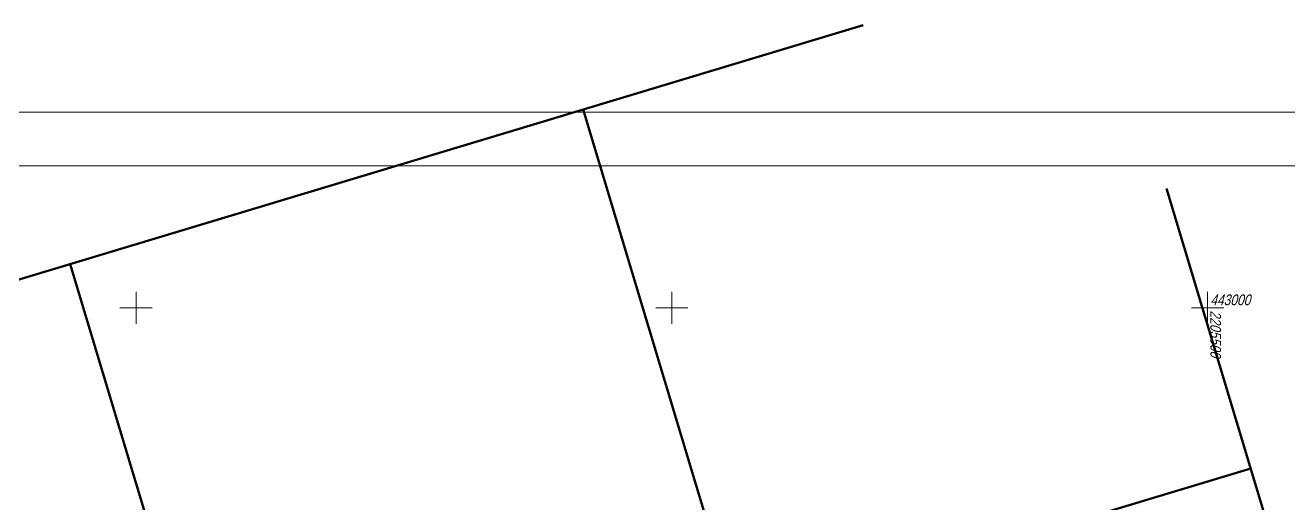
# Model space of a CAD drawing. Header units: millimetres. Extents: x -11347003 to 263213, y -3404021 to 236745.
# Drawn here: x -42298 to 75603, y 192149 to 236745 of the extents above; entities that cross this region are included whole.
import ezdxf

# ---------------------------------------------------------------- set-up
doc = ezdxf.new("R2010")
doc.units = ezdxf.units.MM
doc.layers.get('0').update_dxf_attribs({"lineweight": 13})
doc.layers.add('51', color=92, linetype='Continuous')
doc.layers.add('Разбивочный план', color=7, linetype='Continuous', lineweight=13)
doc.styles.get("Standard").update_dxf_attribs({"font": 'arial.ttf'})

# ---------------------------------------------------------------- blocks, each defined once
blk = doc.blocks.new('подоснова')
for p, q in [((2205695.18, 443018.23), (2205245.18, 443018.23)), ((2205690.18, 443013.23), (2205255.18, 443013.23))]:
    blk.add_line(p, q)
at = {"layer": '51', "lineweight": 13}
for p, q in [((2205400, 442998.5), (2205400, 443001.5)), ((2205450, 442998.5), (2205450, 443001.5)), ((2205500, 442998.5), (2205500, 443001.5)), ((2205400, 443000), (2205398.5, 443000)), ((2205400, 443000), (2205401.5, 443000)), ((2205450, 443000), (2205448.5, 443000)), ((2205450, 443000), (2205451.5, 443000)), ((2205500, 443000), (2205498.5, 443000)), ((2205500, 443000), (2205501.5, 443000))]:
    blk.add_line(p, q, dxfattribs=at)
at = {"layer": '51', "color": 7, "linetype": 'Continuous', "lineweight": 13, "oblique": 15, "width": 0.8}
blk.add_text('443000', height=1, dxfattribs=at).set_placement((2205500.25, 443000.25))
blk.add_text('2205500', height=1, rotation=269.9801, dxfattribs=at).set_placement((2205500.25, 442999.75))

msp = doc.modelspace()

# ---------------------------------------------------------------- linework, layer by layer
at = {"layer": 'Разбивочный план', "lineweight": 50, "elevation": 11.64}
for points in [[(-133861.09, 185669.94), (35886.8, 236744.66)], [(-119454.79, 137790.31), (72063.71, 195415.5)]]:
    msp.add_lwpolyline(points, dxfattribs=at)
at = {"layer": 'Разбивочный план', "lineweight": 50}
for points in [[(67403.23, 37369.49), (9777.79, 228888.83)], [(115282.86, 51775.79), (64208.14, 221523.68)], [(19523.61, 22963.19), (-38101.84, 214482.53)]]:
    msp.add_lwpolyline(points, dxfattribs=at)

# ---------------------------------------------------------------- block references
at = {"lineweight": 9, "xscale": 1000, "yscale": 1000, "zscale": 1000}
msp.add_blockref('подоснова', (-2205431962, -442789597.51), dxfattribs=at)

doc.saveas('drawing.dxf')
